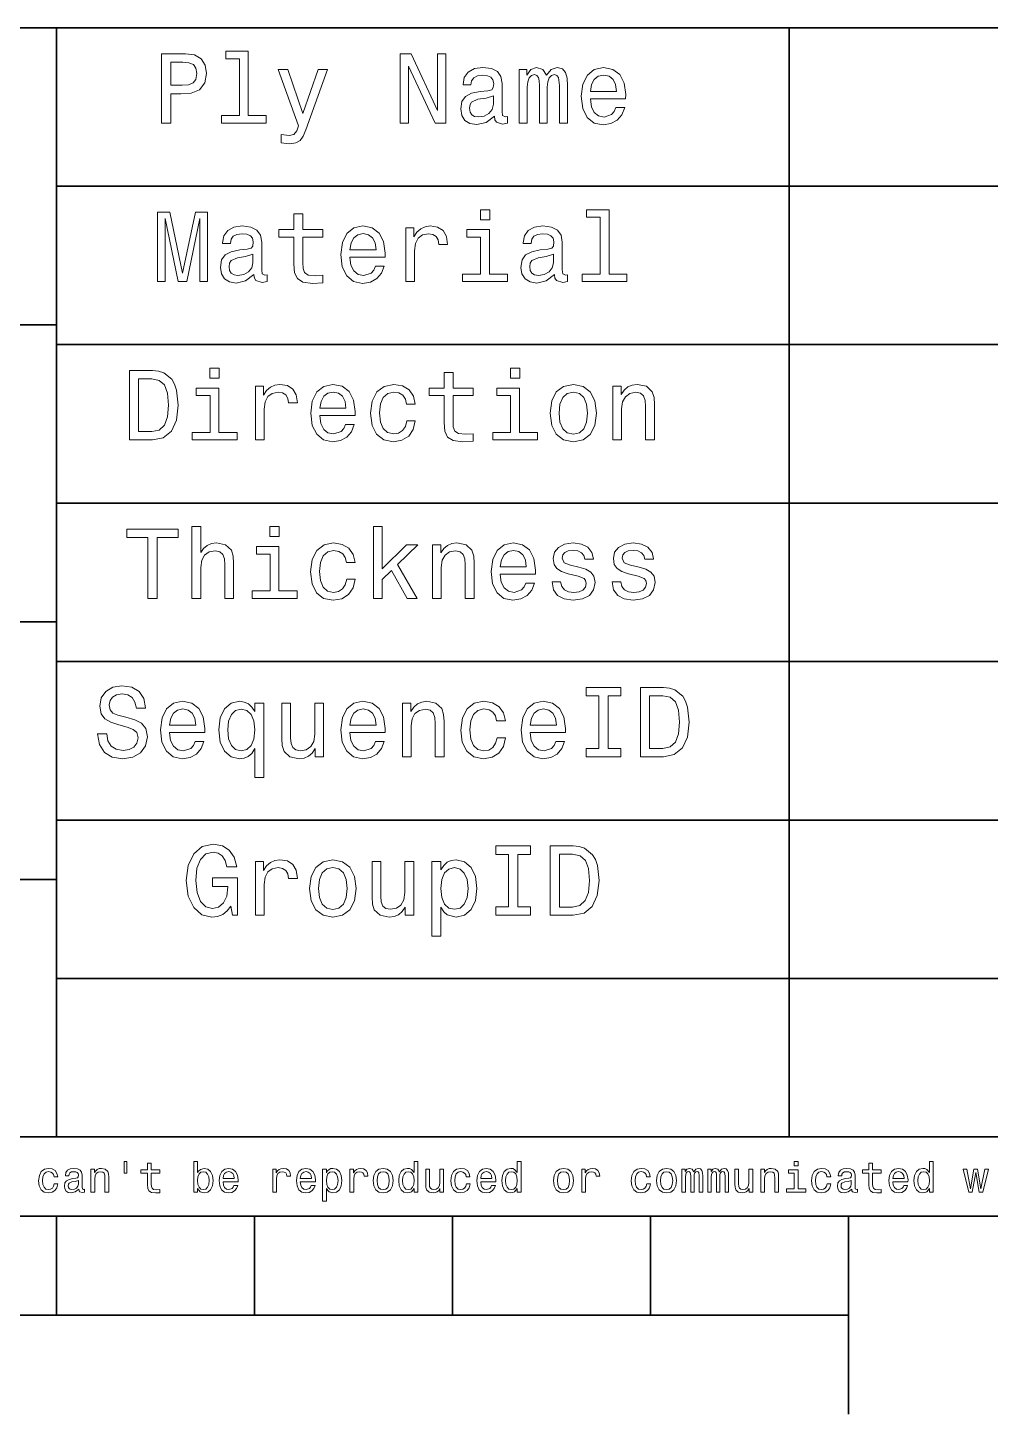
# Model space of a CAD drawing. Extents: x 0 to 350, y 0 to 600.
# Drawn here: x 183.6 to 232.2, y 10 to 80 of the extents above; entities that cross this region are included whole.
import ezdxf

# ---------------------------------------------------------------- set-up
doc = ezdxf.new("R2010")
doc.units = 0

msp = doc.modelspace()

# ---------------------------------------------------------------- linework, layer by layer
at = {"color": 7, "lineweight": 35}
for p, q in [((140, 80), (330, 80)), ((185, 24), (185, 80)), ((222, 24), (222, 80)), ((185, 72), (305, 72)), ((140, 65), (185, 65)), ((185, 64), (305, 64)), ((185, 56), (305, 56)), ((140, 50), (185, 50)), ((185, 48), (305, 48)), ((185, 40), (305, 40)), ((140, 37), (185, 37)), ((185, 32), (305, 32)), ((140, 24), (305, 24)), ((20, 20), (330, 20)), ((140, 20), (330, 20)), ((185, 20), (185, 15)), ((195, 20), (195, 15)), ((205, 20), (205, 15)), ((215, 20), (215, 15)), ((225, 20), (225, 10)), ((125, 15), (225, 15))]:
    msp.add_line(p, q, dxfattribs=at)
at = {"color": 7, "lineweight": 13}
for points in [[(190.309799, 75.190201), (190.773773, 75.190201), (190.773773, 76.66787), (191.288193, 76.66787), (191.807648, 76.693085), (192.221191, 76.869598), (192.48848, 77.212532), (192.579254, 77.681557), (192.508652, 78.115273), (192.306915, 78.432999), (191.97406, 78.624641), (191.520172, 78.690201), (190.309799, 78.690201)], [(194.248566, 78.438042), (194.248566, 75.5634), (193.335739, 75.5634), (193.335739, 75.190201), (195.600143, 75.190201), (195.600143, 75.5634), (194.692368, 75.5634), (194.692368, 78.811241), (193.552597, 78.811241), (193.552597, 78.438042)], [(202.368164, 75.190201), (202.786743, 75.190201), (202.786743, 78.059799), (204.12825, 75.190201), (204.667877, 75.190201), (204.667877, 78.690201), (204.244232, 78.690201), (204.244232, 75.820602), (202.917877, 78.690201), (202.368164, 78.690201)], [(191.394089, 78.261528), (191.696686, 78.23127), (191.918594, 78.135445), (192.049713, 77.958931), (192.095108, 77.681557), (192.044678, 77.389046), (191.908508, 77.212532), (191.676514, 77.121758), (191.358795, 77.096542), (190.773773, 77.096542), (190.773773, 78.261528)], [(198.222626, 77.898415), (197.445969, 75.669304), (196.684448, 77.898415), (196.200287, 77.898415), (197.229111, 75.038902), (197.138336, 74.786743), (196.997116, 74.615273), (196.760086, 74.559799), (196.351593, 74.610229), (196.351593, 74.181557), (196.780258, 74.141212), (197.087906, 74.181557), (197.304764, 74.307632), (197.461105, 74.524498), (197.59726, 74.842216), (198.696686, 77.898415)], [(207.118881, 75.543228), (207.118881, 75.528099), (207.144104, 75.356628), (207.219742, 75.235588), (207.537476, 75.139771), (207.784592, 75.180115), (207.784592, 75.523056), (207.67868, 75.507927), (207.537476, 75.573486), (207.512253, 75.775215), (207.512253, 77.177231), (207.451736, 77.535301), (207.275223, 77.78746), (206.96759, 77.938759), (206.533859, 77.994232), (206.110229, 77.933716), (205.797546, 77.762245), (205.600861, 77.494957), (205.535309, 77.14193), (205.535309, 77.111671), (205.933716, 77.111671), (205.969025, 77.323486), (206.079971, 77.474785), (206.261536, 77.565559), (206.518738, 77.600861), (206.765854, 77.575645), (206.942368, 77.5), (207.048279, 77.368874), (207.083572, 77.187317), (207.0634, 76.975502), (206.982712, 76.869598), (206.780975, 76.81916), (206.40274, 76.778816), (205.969025, 76.688042), (205.661392, 76.526657), (205.479828, 76.274498), (205.424362, 75.901299), (205.474792, 75.568443), (205.631134, 75.321327), (205.883286, 75.164986), (206.231277, 75.109512), (206.700287, 75.215416)], [(208.369598, 75.190201), (208.778107, 75.190201), (208.778107, 77.000717), (208.803314, 77.273056), (208.878967, 77.469742), (208.994965, 77.585732), (209.146255, 77.631126), (209.267303, 77.590775), (209.347992, 77.489914), (209.388336, 77.318443), (209.403458, 77.091499), (209.403458, 75.190201), (209.786743, 75.190201), (209.786743, 77.000717), (209.811966, 77.268013), (209.887604, 77.464699), (210.008652, 77.585732), (210.159943, 77.631126), (210.280975, 77.590775), (210.361679, 77.489914), (210.412109, 77.091499), (210.412109, 75.190201), (210.820618, 75.190201), (210.820618, 77.061241), (210.795395, 77.44957), (210.714706, 77.747116), (210.553314, 77.928673), (210.291077, 77.994232), (209.983429, 77.893372), (209.746399, 77.600861), (209.559799, 77.888329), (209.247116, 77.994232), (208.959656, 77.893372), (208.76297, 77.610947), (208.76297, 77.898415), (208.369598, 77.898415)], [(211.970459, 76.415703), (213.745682, 76.415703), (213.750732, 76.622475), (213.670029, 77.202446), (213.448135, 77.636169), (213.095108, 77.898415), (212.626083, 77.994232), (212.167145, 77.893372), (211.814133, 77.610947), (211.587189, 77.152016), (211.506485, 76.546829), (211.582138, 75.926514), (211.809082, 75.472618), (212.157074, 75.190201), (212.610962, 75.094383), (213.004333, 75.159943), (213.327087, 75.331413), (213.564117, 75.603745), (213.700287, 75.966858), (213.261536, 75.966858), (213.170746, 75.765129), (213.039627, 75.613831), (212.666428, 75.492798), (212.378967, 75.548271), (212.162109, 75.724785), (212.020905, 76.012245), (211.970459, 76.400574)], [(211.970459, 76.788902), (212.02594, 77.136887), (212.162109, 77.394089), (212.368881, 77.55043), (212.64122, 77.605904), (212.908508, 77.55043), (213.11528, 77.394089), (213.241364, 77.136887), (213.286743, 76.788902)], [(207.068451, 76.138329), (207.007935, 75.876083), (206.846542, 75.674347), (206.604477, 75.543228), (206.306915, 75.497841), (206.11528, 75.523056), (205.979111, 75.603745), (205.893372, 75.744957), (205.868164, 75.941643), (205.888336, 76.118156), (205.969025, 76.244232), (206.291794, 76.385445), (206.700287, 76.445961), (207.068451, 76.567001)], [(206.881851, 70.811241), (206.412827, 70.811241), (206.412827, 70.306915), (206.881851, 70.306915)], [(212.464706, 70.438042), (212.464706, 67.5634), (211.55188, 67.5634), (211.55188, 67.190201), (213.816284, 67.190201), (213.816284, 67.5634), (212.908508, 67.5634), (212.908508, 70.811241), (211.768738, 70.811241), (211.768738, 70.438042)], [(190.113113, 67.190201), (190.50145, 67.190201), (190.50145, 70.367432), (191.157059, 67.190201), (191.590775, 67.190201), (192.241364, 70.367432), (192.241364, 67.190201), (192.634735, 67.190201), (192.634735, 70.690201), (192.019455, 70.690201), (191.373917, 67.603745), (190.733429, 70.690201), (190.113113, 70.690201)], [(196.997116, 69.429398), (196.997116, 68.072769), (197.027374, 67.634003), (197.168594, 67.331413), (197.451019, 67.1549), (197.930115, 67.094383), (198.45462, 67.119598), (198.45462, 67.502884), (198.071335, 67.472618), (197.723343, 67.51297), (197.536743, 67.639046), (197.456055, 67.850861), (197.440918, 68.148415), (197.440918, 69.429398), (198.45462, 69.429398), (198.45462, 69.807632), (197.440918, 69.807632), (197.440918, 70.599426), (196.997116, 70.599426), (196.997116, 69.807632), (196.230545, 69.807632), (196.230545, 69.429398)], [(194.974792, 67.543228), (194.974792, 67.528099), (195, 67.356628), (195.075653, 67.235588), (195.393372, 67.139771), (195.640488, 67.180115), (195.640488, 67.523056), (195.534592, 67.507927), (195.393372, 67.573486), (195.368164, 67.775215), (195.368164, 69.177231), (195.307648, 69.535301), (195.131134, 69.78746), (194.823486, 69.938759), (194.389771, 69.994232), (193.966141, 69.933716), (193.653458, 69.762245), (193.456772, 69.494957), (193.39122, 69.14193), (193.39122, 69.111671), (193.789627, 69.111671), (193.824936, 69.323486), (193.935883, 69.474785), (194.117432, 69.565559), (194.374649, 69.600861), (194.621765, 69.575645), (194.798279, 69.5), (194.904175, 69.368874), (194.939484, 69.187317), (194.919312, 68.975502), (194.838623, 68.869598), (194.636887, 68.81916), (194.258652, 68.778816), (193.824936, 68.688042), (193.517288, 68.526657), (193.335739, 68.274498), (193.280258, 67.901299), (193.330688, 67.568443), (193.48703, 67.321327), (193.739197, 67.164986), (194.087173, 67.109512), (194.556198, 67.215416)], [(199.82637, 68.415703), (201.601593, 68.415703), (201.606628, 68.622475), (201.52594, 69.202446), (201.304031, 69.636169), (200.951019, 69.898415), (200.481995, 69.994232), (200.023056, 69.893372), (199.670029, 69.610947), (199.443085, 69.152016), (199.362396, 68.546829), (199.438049, 67.926514), (199.664993, 67.472618), (200.01297, 67.190201), (200.466858, 67.094383), (200.860229, 67.159943), (201.182999, 67.331413), (201.420029, 67.603745), (201.556198, 67.966858), (201.117432, 67.966858), (201.026657, 67.765129), (200.895538, 67.613831), (200.522339, 67.492798), (200.234879, 67.548271), (200.018021, 67.724785), (199.876801, 68.012245), (199.82637, 68.400574)], [(199.82637, 68.788902), (199.881851, 69.136887), (200.018021, 69.394089), (200.224792, 69.55043), (200.497116, 69.605904), (200.76442, 69.55043), (200.971191, 69.394089), (201.09726, 69.136887), (201.142654, 68.788902)], [(202.640488, 67.190201), (203.084305, 67.190201), (203.084305, 68.738472), (203.129684, 69.111671), (203.265854, 69.37896), (203.487762, 69.540344), (203.785309, 69.595818), (204.007202, 69.560516), (204.17363, 69.459656), (204.274506, 69.288185), (204.309799, 69.056198), (204.758652, 69.056198), (204.698135, 69.464699), (204.531708, 69.757202), (204.254333, 69.933716), (203.876083, 69.994232), (203.618881, 69.953888), (203.396973, 69.853027), (203.200287, 69.681557), (203.043945, 69.44957), (203.043945, 69.898415), (202.640488, 69.898415)], [(206.866714, 67.5634), (206.866714, 69.807632), (205.726944, 69.807632), (205.726944, 69.429398), (206.422913, 69.429398), (206.422913, 67.5634), (205.515137, 67.5634), (205.515137, 67.190201), (207.784592, 67.190201), (207.784592, 67.5634)], [(210.154907, 67.543228), (210.154907, 67.528099), (210.180115, 67.356628), (210.255768, 67.235588), (210.573486, 67.139771), (210.820618, 67.180115), (210.820618, 67.523056), (210.714706, 67.507927), (210.573486, 67.573486), (210.548279, 67.775215), (210.548279, 69.177231), (210.487762, 69.535301), (210.311249, 69.78746), (210.003601, 69.938759), (209.569885, 69.994232), (209.146255, 69.933716), (208.833572, 69.762245), (208.636887, 69.494957), (208.571335, 69.14193), (208.571335, 69.111671), (208.969742, 69.111671), (209.005051, 69.323486), (209.115997, 69.474785), (209.297546, 69.565559), (209.554764, 69.600861), (209.80188, 69.575645), (209.978394, 69.5), (210.08429, 69.368874), (210.119598, 69.187317), (210.099426, 68.975502), (210.018738, 68.869598), (209.817001, 68.81916), (209.438766, 68.778816), (209.005051, 68.688042), (208.697418, 68.526657), (208.515854, 68.274498), (208.460373, 67.901299), (208.510803, 67.568443), (208.667145, 67.321327), (208.919312, 67.164986), (209.267303, 67.109512), (209.736313, 67.215416)], [(194.924362, 68.138329), (194.863831, 67.876083), (194.702454, 67.674347), (194.460373, 67.543228), (194.162827, 67.497841), (193.971191, 67.523056), (193.835022, 67.603745), (193.749283, 67.744957), (193.72406, 67.941643), (193.744232, 68.118156), (193.824936, 68.244232), (194.147705, 68.385445), (194.556198, 68.445961), (194.924362, 68.567001)], [(210.104477, 68.138329), (210.043945, 67.876083), (209.882568, 67.674347), (209.640488, 67.543228), (209.342941, 67.497841), (209.151306, 67.523056), (209.015137, 67.603745), (208.929398, 67.744957), (208.904175, 67.941643), (208.924362, 68.118156), (209.005051, 68.244232), (209.32782, 68.385445), (209.736313, 68.445961), (210.104477, 68.567001)], [(189.850861, 62.690201), (188.685867, 62.690201), (188.685867, 59.190201), (189.850861, 59.190201), (190.400574, 59.301151), (190.809067, 59.63905), (191.061234, 60.188759), (191.152008, 60.940201), (191.07132, 61.706772), (190.970459, 62.009365), (190.829239, 62.251442), (190.420746, 62.57925), (190.153458, 62.659943)], [(193.219742, 62.811237), (192.750717, 62.811237), (192.750717, 62.306915), (193.219742, 62.306915)], [(204.587173, 61.429394), (204.587173, 60.072765), (204.617432, 59.634007), (204.758636, 59.331409), (205.041061, 59.1549), (205.520172, 59.094379), (206.044662, 59.119595), (206.044662, 59.50288), (205.661377, 59.472622), (205.3134, 59.512966), (205.126801, 59.63905), (205.046112, 59.850864), (205.030975, 60.148415), (205.030975, 61.429394), (206.044662, 61.429394), (206.044662, 61.807636), (205.030975, 61.807636), (205.030975, 62.599422), (204.587173, 62.599422), (204.587173, 61.807636), (203.820602, 61.807636), (203.820602, 61.429394)], [(208.399857, 62.811237), (207.930832, 62.811237), (207.930832, 62.306915), (208.399857, 62.306915)], [(189.815552, 62.271614), (190.198837, 62.195965), (190.46109, 61.963978), (190.617432, 61.55043), (190.667862, 60.940201), (190.612381, 60.350143), (190.456039, 59.9366), (190.188751, 59.68948), (189.815552, 59.608788), (189.154892, 59.608788), (189.154892, 62.271614)], [(193.204605, 59.5634), (193.204605, 61.807636), (192.064835, 61.807636), (192.064835, 61.429394), (192.760803, 61.429394), (192.760803, 59.5634), (191.853027, 59.5634), (191.853027, 59.190201), (194.122467, 59.190201), (194.122467, 59.5634)], [(195.05043, 59.190201), (195.494232, 59.190201), (195.494232, 60.738472), (195.539627, 61.111671), (195.675781, 61.37896), (195.89769, 61.540344), (196.195236, 61.595821), (196.417145, 61.560516), (196.583572, 61.459652), (196.684433, 61.288185), (196.719742, 61.056194), (197.168579, 61.056194), (197.108063, 61.464695), (196.941635, 61.757202), (196.664261, 61.933716), (196.286011, 61.994236), (196.028809, 61.953888), (195.806915, 61.853024), (195.610229, 61.681557), (195.453888, 61.449566), (195.453888, 61.898415), (195.05043, 61.898415)], [(198.30835, 60.415707), (200.083572, 60.415707), (200.088608, 60.622478), (200.007919, 61.20245), (199.786011, 61.636166), (199.432999, 61.898415), (198.963974, 61.994236), (198.505035, 61.893372), (198.152008, 61.61095), (197.925064, 61.152016), (197.844376, 60.546829), (197.920029, 59.926514), (198.146973, 59.472622), (198.494949, 59.190201), (198.948837, 59.094379), (199.342209, 59.159943), (199.664978, 59.331409), (199.902008, 59.603745), (200.038177, 59.966858), (199.599426, 59.966858), (199.508636, 59.765129), (199.377518, 59.613831), (199.004318, 59.492794), (198.716858, 59.548271), (198.5, 59.724785), (198.35878, 60.012245), (198.30835, 60.400574)], [(198.30835, 60.788902), (198.363831, 61.136887), (198.5, 61.394093), (198.706772, 61.55043), (198.979095, 61.605907), (199.246399, 61.55043), (199.453171, 61.394093), (199.579239, 61.136887), (199.624634, 60.788902)], [(202.680832, 61.000721), (203.119598, 61.000721), (203.028809, 61.404179), (202.811951, 61.721901), (202.47406, 61.918587), (202.035294, 61.994236), (201.551147, 61.893372), (201.182999, 61.61095), (200.951004, 61.152016), (200.870316, 60.536743), (200.945953, 59.926514), (201.172913, 59.472622), (201.530975, 59.190201), (202.020172, 59.094379), (202.453888, 59.170029), (202.791779, 59.381844), (203.023773, 59.714695), (203.124634, 60.158501), (202.701004, 60.158501), (202.625351, 59.87608), (202.484146, 59.664265), (202.28241, 59.533142), (202.035294, 59.492794), (201.727661, 59.558357), (201.505753, 59.760086), (201.369598, 60.087894), (201.324203, 60.551872), (201.369598, 61.005764), (201.510803, 61.333572), (201.737747, 61.535301), (202.035294, 61.605907), (202.297546, 61.560516), (202.494232, 61.444523), (202.625351, 61.25288)], [(208.38472, 59.5634), (208.38472, 61.807636), (207.244949, 61.807636), (207.244949, 61.429394), (207.940918, 61.429394), (207.940918, 59.5634), (207.033142, 59.5634), (207.033142, 59.190201), (209.302582, 59.190201), (209.302582, 59.5634)], [(209.932999, 60.541786), (210.013687, 59.926514), (210.245667, 59.472622), (210.613831, 59.190201), (211.108063, 59.094379), (211.59726, 59.190201), (211.965408, 59.467579), (212.197403, 59.921471), (212.283142, 60.541786), (212.197403, 61.157059), (211.965408, 61.615993), (211.59726, 61.893372), (211.108063, 61.994236), (210.613831, 61.893372), (210.245667, 61.61095), (210.013687, 61.157059)], [(210.386887, 60.546829), (210.432266, 61.000721), (210.573486, 61.328529), (210.80043, 61.530258), (211.108063, 61.600864), (211.41066, 61.530258), (211.637604, 61.333572), (211.778809, 61.000721), (211.829254, 60.546829), (211.778809, 60.087894), (211.637604, 59.755043), (211.41066, 59.553314), (211.108063, 59.487751), (210.80043, 59.553314), (210.573486, 59.755043), (210.432266, 60.087894)], [(213.100143, 59.190201), (213.543945, 59.190201), (213.543945, 60.753601), (213.589325, 61.111671), (213.73558, 61.373917), (213.962524, 61.535301), (214.265121, 61.595821), (214.507202, 61.545387), (214.658493, 61.409222), (214.734146, 61.182274), (214.759369, 60.879681), (214.759369, 59.190201), (215.203171, 59.190201), (215.203171, 60.970459), (215.182999, 61.328529), (215.092209, 61.62608), (214.794662, 61.898415), (214.330688, 61.994236), (214.073486, 61.958931), (213.856628, 61.863113), (213.670029, 61.701729), (213.523773, 61.484871), (213.523773, 61.898415), (213.100143, 61.898415)], [(189.623917, 51.190201), (190.087891, 51.190201), (190.087891, 54.266571), (191.146973, 54.266571), (191.146973, 54.690201), (188.559799, 54.690201), (188.559799, 54.266571), (189.623917, 54.266571)], [(191.847977, 51.190201), (192.291779, 51.190201), (192.291779, 52.753601), (192.337173, 53.111671), (192.483429, 53.373917), (192.710373, 53.535301), (193.01297, 53.595821), (193.255035, 53.545387), (193.406342, 53.409222), (193.481979, 53.182274), (193.507202, 52.879681), (193.507202, 51.190201), (193.951004, 51.190201), (193.951004, 52.970459), (193.930832, 53.328529), (193.840057, 53.62608), (193.542496, 53.898415), (193.078522, 53.994236), (192.82637, 53.958931), (192.609497, 53.863113), (192.427948, 53.711815), (192.291779, 53.505043), (192.291779, 54.811237), (191.847977, 54.811237)], [(196.255753, 54.811237), (195.786743, 54.811237), (195.786743, 54.306915), (196.255753, 54.306915)], [(201.016571, 51.190201), (201.460373, 51.190201), (201.460373, 52.143372), (201.924347, 52.592216), (202.721176, 51.190201), (203.220459, 51.190201), (202.226944, 52.899857), (203.245667, 53.898415), (202.685867, 53.898415), (201.460373, 52.677952), (201.460373, 54.811237), (201.016571, 54.811237)], [(199.644806, 53.000721), (200.083572, 53.000721), (199.992798, 53.404179), (199.775925, 53.721901), (199.438034, 53.918587), (198.999268, 53.994236), (198.515121, 53.893372), (198.146973, 53.61095), (197.914978, 53.152016), (197.83429, 52.536743), (197.909943, 51.926514), (198.136887, 51.472622), (198.494949, 51.190201), (198.984146, 51.094379), (199.417862, 51.170029), (199.755753, 51.381844), (199.987747, 51.714695), (200.088608, 52.158501), (199.664978, 52.158501), (199.589325, 51.87608), (199.44812, 51.664265), (199.246399, 51.533142), (198.999268, 51.492794), (198.691635, 51.558357), (198.469742, 51.760086), (198.333572, 52.087894), (198.288177, 52.551872), (198.333572, 53.005764), (198.474777, 53.333572), (198.701721, 53.535301), (198.999268, 53.605907), (199.26152, 53.560516), (199.458206, 53.444523), (199.589325, 53.25288)], [(203.992065, 51.190201), (204.435867, 51.190201), (204.435867, 52.753601), (204.481262, 53.111671), (204.627518, 53.373917), (204.854462, 53.535301), (205.157059, 53.595821), (205.399124, 53.545387), (205.55043, 53.409222), (205.626068, 53.182274), (205.651291, 52.879681), (205.651291, 51.190201), (206.095093, 51.190201), (206.095093, 52.970459), (206.074921, 53.328529), (205.984146, 53.62608), (205.6866, 53.898415), (205.222626, 53.994236), (204.965408, 53.958931), (204.74855, 53.863113), (204.561951, 53.701729), (204.415695, 53.484871), (204.415695, 53.898415), (203.992065, 53.898415)], [(207.416428, 52.415707), (209.191635, 52.415707), (209.196686, 52.622478), (209.115997, 53.20245), (208.894089, 53.636166), (208.541061, 53.898415), (208.072037, 53.994236), (207.613113, 53.893372), (207.260086, 53.61095), (207.033142, 53.152016), (206.952438, 52.546829), (207.028091, 51.926514), (207.255035, 51.472622), (207.603027, 51.190201), (208.056915, 51.094379), (208.450287, 51.159943), (208.773056, 51.331409), (209.010086, 51.603745), (209.14624, 51.966858), (208.707489, 51.966858), (208.616714, 51.765129), (208.48558, 51.613831), (208.112381, 51.492794), (207.824921, 51.548271), (207.608063, 51.724785), (207.466858, 52.012245), (207.416428, 52.400574)], [(211.390488, 52.76873), (210.961807, 52.869595), (210.644089, 52.985588), (210.538177, 53.222622), (210.568436, 53.38905), (210.674347, 53.510086), (210.845825, 53.585735), (211.092941, 53.615993), (211.329971, 53.585735), (211.516571, 53.494957), (211.637604, 53.358788), (211.688034, 53.177231), (212.12175, 53.177231), (212.12175, 53.187321), (212.046112, 53.515129), (211.839325, 53.772335), (211.516571, 53.933716), (211.092941, 53.994236), (210.664261, 53.933716), (210.351578, 53.767288), (210.154892, 53.520172), (210.094376, 53.207493), (210.139771, 52.9049), (210.280975, 52.693081), (210.51297, 52.541786), (210.850861, 52.435879), (211.345093, 52.314842), (211.64769, 52.188759), (211.728378, 52.087894), (211.758636, 51.9366), (211.713257, 51.75), (211.592209, 51.608788), (211.395523, 51.518009), (211.133286, 51.487751), (210.855896, 51.518009), (210.654175, 51.623917), (210.518005, 51.795387), (210.462524, 52.032421), (210.033859, 52.032421), (210.104462, 51.628963), (210.311234, 51.336456), (210.639038, 51.159943), (211.092941, 51.094379), (211.567001, 51.159943), (211.914978, 51.336456), (212.126801, 51.618874), (212.202454, 51.98703), (212.146973, 52.304752), (211.990631, 52.521614), (211.733429, 52.662823)], [(214.426514, 52.76873), (213.997833, 52.869595), (213.680115, 52.985588), (213.574203, 53.222622), (213.604462, 53.38905), (213.710373, 53.510086), (213.881836, 53.585735), (214.128952, 53.615993), (214.365997, 53.585735), (214.552582, 53.494957), (214.67363, 53.358788), (214.72406, 53.177231), (215.157776, 53.177231), (215.157776, 53.187321), (215.082123, 53.515129), (214.875351, 53.772335), (214.552582, 53.933716), (214.128952, 53.994236), (213.700287, 53.933716), (213.387604, 53.767288), (213.190918, 53.520172), (213.130402, 53.207493), (213.175781, 52.9049), (213.317001, 52.693081), (213.548981, 52.541786), (213.886887, 52.435879), (214.381119, 52.314842), (214.683716, 52.188759), (214.764404, 52.087894), (214.794662, 51.9366), (214.749268, 51.75), (214.628235, 51.608788), (214.431549, 51.518009), (214.169312, 51.487751), (213.891922, 51.518009), (213.690201, 51.623917), (213.554031, 51.795387), (213.49855, 52.032421), (213.069885, 52.032421), (213.140488, 51.628963), (213.34726, 51.336456), (213.675064, 51.159943), (214.128952, 51.094379), (214.603027, 51.159943), (214.951004, 51.336456), (215.162811, 51.618874), (215.238464, 51.98703), (215.182999, 52.304752), (215.026657, 52.521614), (214.76944, 52.662823)], [(196.240631, 51.5634), (196.240631, 53.807636), (195.100861, 53.807636), (195.100861, 53.429394), (195.796829, 53.429394), (195.796829, 51.5634), (194.889038, 51.5634), (194.889038, 51.190201), (197.158493, 51.190201), (197.158493, 51.5634)], [(207.416428, 52.788902), (207.471893, 53.136887), (207.608063, 53.394093), (207.814835, 53.55043), (208.087173, 53.605907), (208.354462, 53.55043), (208.561234, 53.394093), (208.687317, 53.136887), (208.732697, 52.788902)], [(187.541061, 44.3451), (187.082138, 44.3451), (187.182999, 43.810516), (187.435165, 43.417145), (187.823486, 43.180115), (188.347977, 43.094379), (188.867432, 43.175072), (189.255768, 43.396973), (189.502884, 43.744957), (189.593658, 44.203888), (189.518005, 44.617435), (189.306198, 44.884724), (188.963257, 45.061237), (188.504318, 45.192364), (188.110947, 45.288185), (187.853745, 45.399136), (187.707489, 45.560516), (187.662109, 45.812679), (187.707489, 46.039623), (187.838623, 46.211094), (188.040344, 46.327087), (188.317719, 46.367435), (188.600143, 46.317001), (188.822052, 46.180836), (188.968307, 45.953888), (189.03891, 45.646252), (189.497833, 45.646252), (189.497833, 45.656338), (189.417145, 46.130402), (189.180115, 46.483429), (188.806915, 46.70533), (188.302597, 46.780979), (187.848709, 46.70533), (187.495682, 46.493515), (187.268738, 46.165707), (187.188034, 45.742073), (187.253601, 45.363831), (187.445251, 45.106628), (187.747833, 44.935158), (188.161377, 44.804035), (188.569885, 44.688038), (188.877518, 44.577087), (189.064117, 44.415707), (189.129684, 44.153458), (189.069168, 43.886166), (188.912827, 43.684437), (188.675797, 43.558357), (188.368149, 43.518009), (188.025223, 43.573486), (187.76297, 43.734871), (187.596542, 43.997116)], [(212.394089, 43.613831), (211.748566, 43.613831), (211.748566, 43.190201), (213.503601, 43.190201), (213.503601, 43.613831), (212.858063, 43.613831), (212.858063, 46.266571), (213.503601, 46.266571), (213.503601, 46.690201), (211.748566, 46.690201), (211.748566, 46.266571), (212.394089, 46.266571)], [(215.657059, 46.690201), (214.492081, 46.690201), (214.492081, 43.190201), (215.657059, 43.190201), (216.206772, 43.301151), (216.61528, 43.63905), (216.867432, 44.188759), (216.958221, 44.940201), (216.877518, 45.706772), (216.776657, 46.009365), (216.635452, 46.251442), (216.226944, 46.57925), (215.959656, 46.659943)], [(215.621765, 46.271614), (216.005035, 46.195965), (216.267288, 45.963978), (216.42363, 45.55043), (216.47406, 44.940201), (216.418594, 44.350143), (216.262253, 43.9366), (215.994965, 43.68948), (215.621765, 43.608788), (214.96109, 43.608788), (214.96109, 46.271614)], [(190.718307, 44.415707), (192.493515, 44.415707), (192.498566, 44.622478), (192.417862, 45.20245), (192.195969, 45.636166), (191.842941, 45.898415), (191.373917, 45.994236), (190.914993, 45.893372), (190.561966, 45.61095), (190.335022, 45.152016), (190.254318, 44.546829), (190.329971, 43.926514), (190.556915, 43.472622), (190.904907, 43.190201), (191.358795, 43.094379), (191.752167, 43.159943), (192.074921, 43.331409), (192.311966, 43.603745), (192.44812, 43.966858), (192.009369, 43.966858), (191.918594, 43.765129), (191.78746, 43.613831), (191.414261, 43.492794), (191.126801, 43.548271), (190.909943, 43.724785), (190.768738, 44.012245), (190.718307, 44.400574)], [(190.718307, 44.788902), (190.773773, 45.136887), (190.909943, 45.394093), (191.116714, 45.55043), (191.389053, 45.605907), (191.656342, 45.55043), (191.863113, 45.394093), (191.989197, 45.136887), (192.034576, 44.788902)], [(195.030258, 45.479828), (194.873917, 45.706772), (194.697403, 45.868156), (194.490631, 45.958931), (194.253601, 45.994236), (193.824936, 45.893372), (193.492081, 45.61095), (193.275223, 45.157059), (193.19957, 44.546829), (193.275223, 43.931557), (193.492081, 43.477665), (193.824936, 43.190201), (194.253601, 43.094379), (194.490631, 43.124638), (194.692368, 43.210373), (194.868881, 43.366714), (195.030258, 43.603745), (195.030258, 42.141209), (195.47406, 42.141209), (195.47406, 45.898415), (195.030258, 45.898415)], [(193.653458, 44.546829), (193.698853, 44.995678), (193.840057, 45.323486), (194.05188, 45.525215), (194.329254, 45.595821), (194.621765, 45.525215), (194.843658, 45.328529), (194.974792, 45.000721), (195.025223, 44.546829), (194.974792, 44.087894), (194.843658, 43.760086), (194.621765, 43.558357), (194.329254, 43.492794), (194.05188, 43.558357), (193.840057, 43.760086), (193.698853, 44.092937)], [(198.489914, 45.898415), (198.046112, 45.898415), (198.046112, 44.335014), (197.995682, 43.971901), (197.849426, 43.709652), (197.622482, 43.548271), (197.324921, 43.497837), (197.087891, 43.538185), (196.9366, 43.659222), (196.850861, 43.865993), (196.830688, 44.158501), (196.830688, 45.898415), (196.386887, 45.898415), (196.386887, 44.118156), (196.402023, 43.760086), (196.497833, 43.462536), (196.790344, 43.190201), (197.259369, 43.094379), (197.511536, 43.129681), (197.728394, 43.220459), (197.914993, 43.376801), (198.066284, 43.603745), (198.066284, 43.190201), (198.489914, 43.190201)], [(199.82637, 44.415707), (201.601593, 44.415707), (201.606628, 44.622478), (201.52594, 45.20245), (201.304031, 45.636166), (200.951004, 45.898415), (200.481995, 45.994236), (200.023056, 45.893372), (199.670029, 45.61095), (199.443085, 45.152016), (199.362396, 44.546829), (199.438049, 43.926514), (199.664993, 43.472622), (200.01297, 43.190201), (200.466858, 43.094379), (200.860229, 43.159943), (201.182999, 43.331409), (201.420029, 43.603745), (201.556198, 43.966858), (201.117432, 43.966858), (201.026657, 43.765129), (200.895538, 43.613831), (200.522339, 43.492794), (200.234863, 43.548271), (200.018005, 43.724785), (199.876801, 44.012245), (199.82637, 44.400574)], [(199.82637, 44.788902), (199.881851, 45.136887), (200.018005, 45.394093), (200.224792, 45.55043), (200.497116, 45.605907), (200.764404, 45.55043), (200.971176, 45.394093), (201.09726, 45.136887), (201.142654, 44.788902)], [(202.47406, 43.190201), (202.917862, 43.190201), (202.917862, 44.753601), (202.963257, 45.111671), (203.109512, 45.373917), (203.336456, 45.535301), (203.639053, 45.595821), (203.881119, 45.545387), (204.032425, 45.409222), (204.108063, 45.182274), (204.133286, 44.879681), (204.133286, 43.190201), (204.577087, 43.190201), (204.577087, 44.970459), (204.556915, 45.328529), (204.466141, 45.62608), (204.168594, 45.898415), (203.70462, 45.994236), (203.447403, 45.958931), (203.230545, 45.863113), (203.043945, 45.701729), (202.89769, 45.484871), (202.89769, 45.898415), (202.47406, 45.898415)], [(207.234863, 45.000721), (207.67363, 45.000721), (207.582855, 45.404179), (207.365997, 45.721901), (207.028107, 45.918587), (206.58934, 45.994236), (206.105194, 45.893372), (205.73703, 45.61095), (205.505051, 45.152016), (205.424347, 44.536743), (205.5, 43.926514), (205.726944, 43.472622), (206.085022, 43.190201), (206.574203, 43.094379), (207.007935, 43.170029), (207.345825, 43.381844), (207.577805, 43.714695), (207.67868, 44.158501), (207.255051, 44.158501), (207.179398, 43.87608), (207.038177, 43.664265), (206.836456, 43.533142), (206.58934, 43.492794), (206.281708, 43.558357), (206.059799, 43.760086), (205.92363, 44.087894), (205.878235, 44.551872), (205.92363, 45.005764), (206.06485, 45.333572), (206.291794, 45.535301), (206.58934, 45.605907), (206.851593, 45.560516), (207.048279, 45.444523), (207.179398, 45.25288)], [(208.934448, 44.415707), (210.709656, 44.415707), (210.714691, 44.622478), (210.634003, 45.20245), (210.412109, 45.636166), (210.059082, 45.898415), (209.590057, 45.994236), (209.131134, 45.893372), (208.778107, 45.61095), (208.551147, 45.152016), (208.470459, 44.546829), (208.546112, 43.926514), (208.773056, 43.472622), (209.121033, 43.190201), (209.574936, 43.094379), (209.968307, 43.159943), (210.291077, 43.331409), (210.528107, 43.603745), (210.664261, 43.966858), (210.22551, 43.966858), (210.134735, 43.765129), (210.003601, 43.613831), (209.630402, 43.492794), (209.342941, 43.548271), (209.126083, 43.724785), (208.984879, 44.012245), (208.934448, 44.400574)], [(208.934448, 44.788902), (208.989914, 45.136887), (209.126083, 45.394093), (209.332855, 45.55043), (209.605194, 45.605907), (209.872482, 45.55043), (210.079254, 45.394093), (210.205338, 45.136887), (210.250717, 44.788902)], [(193.814835, 35.659222), (193.900574, 35.190201), (194.15274, 35.190201), (194.15274, 37.081409), (192.876801, 37.081409), (192.876801, 36.652737), (193.663544, 36.652737), (193.663544, 36.622478), (193.603027, 36.158501), (193.441635, 35.815559), (193.194519, 35.598701), (192.886887, 35.528095), (192.543945, 35.618874), (192.276657, 35.891209), (192.105179, 36.340057), (192.044662, 36.95533), (192.100143, 37.565559), (192.271606, 38.014408), (192.543945, 38.286743), (192.912094, 38.382565), (193.164261, 38.33213), (193.371033, 38.190922), (193.522339, 37.953888), (193.608063, 37.636166), (194.107346, 37.636166), (193.976227, 38.120316), (193.729111, 38.483429), (193.381119, 38.70533), (192.942368, 38.786022), (192.367432, 38.659943), (191.933716, 38.291786), (191.656342, 37.711815), (191.560516, 36.940201), (191.656342, 36.163544), (191.933716, 35.583572), (192.342209, 35.215416), (192.856628, 35.094379), (193.144089, 35.134724), (193.401291, 35.235588), (193.623199, 35.412102)], [(207.840057, 35.613831), (207.194519, 35.613831), (207.194519, 35.190201), (208.94957, 35.190201), (208.94957, 35.613831), (208.304031, 35.613831), (208.304031, 38.266571), (208.94957, 38.266571), (208.94957, 38.690201), (207.194519, 38.690201), (207.194519, 38.266571), (207.840057, 38.266571)], [(211.103027, 38.690201), (209.938034, 38.690201), (209.938034, 35.190201), (211.103027, 35.190201), (211.65274, 35.301151), (212.061234, 35.63905), (212.3134, 36.188759), (212.404175, 36.940201), (212.323486, 37.706772), (212.222626, 38.009365), (212.081406, 38.251442), (211.672913, 38.57925), (211.405609, 38.659943)], [(195.05043, 35.190201), (195.494232, 35.190201), (195.494232, 36.738472), (195.539627, 37.111671), (195.675797, 37.37896), (195.89769, 37.540344), (196.195236, 37.595821), (196.417145, 37.560516), (196.583572, 37.459652), (196.684433, 37.288185), (196.719742, 37.056194), (197.168579, 37.056194), (197.108063, 37.464695), (196.941635, 37.757202), (196.664261, 37.933716), (196.286026, 37.994236), (196.028809, 37.953888), (195.806915, 37.853024), (195.610229, 37.681557), (195.453888, 37.449566), (195.453888, 37.898415), (195.05043, 37.898415)], [(197.78891, 36.541786), (197.869598, 35.926514), (198.101578, 35.472622), (198.469742, 35.190201), (198.963974, 35.094379), (199.453171, 35.190201), (199.82132, 35.467579), (200.053314, 35.921471), (200.139053, 36.541786), (200.053314, 37.157059), (199.82132, 37.615993), (199.453171, 37.893372), (198.963974, 37.994236), (198.469742, 37.893372), (198.101578, 37.61095), (197.869598, 37.157059)], [(203.043945, 37.898415), (202.600143, 37.898415), (202.600143, 36.335014), (202.549713, 35.971901), (202.403458, 35.709652), (202.176514, 35.548271), (201.878967, 35.497837), (201.641922, 35.538185), (201.490631, 35.659222), (201.404892, 35.865993), (201.38472, 36.158501), (201.38472, 37.898415), (200.940918, 37.898415), (200.940918, 36.118156), (200.956055, 35.760086), (201.051865, 35.462536), (201.344376, 35.190201), (201.8134, 35.094379), (202.065552, 35.129681), (202.282425, 35.220459), (202.469025, 35.376801), (202.620316, 35.603745), (202.620316, 35.190201), (203.043945, 35.190201)], [(204.41066, 37.479828), (204.41066, 37.898415), (203.966858, 37.898415), (203.966858, 34.141209), (204.41066, 34.141209), (204.41066, 35.603745), (204.567001, 35.366714), (204.743515, 35.210373), (205.187317, 35.094379), (205.610947, 35.190201), (205.943802, 35.477665), (206.16066, 35.931557), (206.241348, 36.546829), (206.16066, 37.157059), (205.943802, 37.61095), (205.610947, 37.893372), (205.187317, 37.994236), (204.945236, 37.963978), (204.738464, 37.868156), (204.561951, 37.706772)], [(211.067719, 38.271614), (211.451004, 38.195965), (211.713257, 37.963978), (211.869598, 37.55043), (211.920029, 36.940201), (211.864548, 36.350143), (211.708206, 35.9366), (211.440918, 35.68948), (211.067719, 35.608788), (210.407059, 35.608788), (210.407059, 38.271614)], [(198.242798, 36.546829), (198.288177, 37.000721), (198.429398, 37.328529), (198.656342, 37.530258), (198.963974, 37.600864), (199.266571, 37.530258), (199.493515, 37.333572), (199.63472, 37.000721), (199.68515, 36.546829), (199.63472, 36.087894), (199.493515, 35.755043), (199.266571, 35.553314), (198.963974, 35.487751), (198.656342, 35.553314), (198.429398, 35.755043), (198.288177, 36.087894)], [(205.111664, 35.492794), (204.814117, 35.558357), (204.59726, 35.760086), (204.46109, 36.087894), (204.41571, 36.546829), (204.46109, 37.000721), (204.59726, 37.328529), (204.814117, 37.525215), (205.111664, 37.595821), (205.384003, 37.525215), (205.600861, 37.323486), (205.73703, 36.995678), (205.78746, 36.546829), (205.73703, 36.092937), (205.600861, 35.760086), (205.384003, 35.558357)], [(184.880402, 21.990273), (185.068436, 21.990273), (185.029541, 22.163183), (184.936584, 22.299351), (184.791779, 22.383644), (184.603745, 22.416065), (184.39624, 22.372837), (184.238464, 22.251801), (184.139038, 22.055115), (184.104462, 21.791426), (184.136887, 21.529898), (184.234146, 21.335373), (184.387604, 21.214336), (184.59726, 21.173269), (184.783142, 21.20569), (184.927948, 21.296469), (185.027374, 21.439119), (185.070602, 21.629322), (184.889038, 21.629322), (184.856628, 21.508284), (184.796112, 21.417507), (184.709656, 21.361311), (184.603745, 21.344019), (184.471893, 21.372118), (184.376801, 21.458572), (184.318436, 21.599062), (184.298981, 21.797911), (184.318436, 21.992434), (184.378952, 22.132925), (184.476227, 22.219379), (184.603745, 22.24964), (184.716125, 22.230186), (184.80043, 22.180475), (184.856628, 22.098343)], [(186.131836, 21.365633), (186.131836, 21.35915), (186.142639, 21.285662), (186.175064, 21.233789), (186.311234, 21.192722), (186.417145, 21.210014), (186.417145, 21.356987), (186.37175, 21.350504), (186.311234, 21.378601), (186.300415, 21.465057), (186.300415, 22.065922), (186.27449, 22.219379), (186.198837, 22.32745), (186.066986, 22.39229), (185.881119, 22.416065), (185.699554, 22.390129), (185.565552, 22.316643), (185.481262, 22.202089), (185.453156, 22.050793), (185.453156, 22.037823), (185.623917, 22.037823), (185.639038, 22.128601), (185.686584, 22.193443), (185.764404, 22.232347), (185.874634, 22.247478), (185.980545, 22.236671), (186.056183, 22.20425), (186.101578, 22.148054), (186.116699, 22.070244), (186.108063, 21.979465), (186.073486, 21.934076), (185.98703, 21.912464), (185.824921, 21.895172), (185.639038, 21.856268), (185.507202, 21.787104), (185.429382, 21.679033), (185.405609, 21.519091), (185.427231, 21.37644), (185.494232, 21.270533), (185.602295, 21.203529), (185.751434, 21.179754), (185.952438, 21.225143)], [(186.7435, 21.214336), (186.933716, 21.214336), (186.933716, 21.884365), (186.953156, 22.037823), (187.015839, 22.150215), (187.113098, 22.219379), (187.242783, 22.245316), (187.346527, 22.223701), (187.411377, 22.165344), (187.443787, 22.068083), (187.454605, 21.9384), (187.454605, 21.214336), (187.644806, 21.214336), (187.644806, 21.977304), (187.636154, 22.130762), (187.59726, 22.258286), (187.469727, 22.375), (187.270889, 22.416065), (187.160645, 22.400936), (187.067719, 22.359869), (186.987747, 22.290705), (186.925064, 22.197765), (186.925064, 22.375), (186.7435, 22.375)], [(188.420746, 22.768372), (188.420746, 22.180475), (188.565552, 22.180475), (188.565552, 22.768372)], [(189.600861, 22.17399), (189.600861, 21.592579), (189.613815, 21.404537), (189.674347, 21.274855), (189.79538, 21.199207), (190.000702, 21.173269), (190.225494, 21.184076), (190.225494, 21.348343), (190.061218, 21.335373), (189.912094, 21.352665), (189.832123, 21.4067), (189.797546, 21.497478), (189.791046, 21.625), (189.791046, 22.17399), (190.225494, 22.17399), (190.225494, 22.336094), (189.791046, 22.336094), (189.791046, 22.675432), (189.600861, 22.675432), (189.600861, 22.336094), (189.272324, 22.336094), (189.272324, 22.17399)], [(192.127502, 21.393732), (192.268005, 21.227304), (192.460358, 21.173269), (192.641907, 21.214336), (192.786728, 21.337536), (192.877502, 21.534222), (192.912094, 21.795748), (192.877502, 22.057276), (192.784576, 22.251801), (192.641907, 22.372837), (192.460358, 22.416065), (192.270157, 22.359869), (192.192352, 22.290705), (192.127502, 22.197765), (192.127502, 22.766211), (191.937302, 22.766211), (191.937302, 21.214336), (192.127502, 21.214336)], [(193.415695, 21.739553), (194.176498, 21.739553), (194.17865, 21.828169), (194.144073, 22.076729), (194.048981, 22.262608), (193.897675, 22.375), (193.696671, 22.416065), (193.499985, 22.372837), (193.348694, 22.251801), (193.251419, 22.055115), (193.216843, 21.795748), (193.249268, 21.529898), (193.346527, 21.335373), (193.495667, 21.214336), (193.690186, 21.173269), (193.858765, 21.201368), (193.997101, 21.274855), (194.098694, 21.391569), (194.157043, 21.54719), (193.968994, 21.54719), (193.930099, 21.460733), (193.873901, 21.395893), (193.713959, 21.344019), (193.590759, 21.367794), (193.497818, 21.443443), (193.437302, 21.566643), (193.415695, 21.733068)], [(195.922882, 21.214336), (196.113098, 21.214336), (196.113098, 21.877882), (196.132538, 22.037823), (196.190903, 22.152376), (196.286011, 22.22154), (196.413528, 22.245316), (196.508621, 22.230186), (196.579956, 22.186958), (196.623184, 22.113472), (196.638306, 22.014048), (196.830673, 22.014048), (196.804733, 22.189121), (196.733414, 22.31448), (196.614532, 22.390129), (196.452423, 22.416065), (196.342194, 22.398775), (196.247101, 22.355547), (196.162811, 22.282061), (196.095795, 22.182636), (196.095795, 22.375), (195.922882, 22.375)], [(197.319153, 21.739553), (198.079956, 21.739553), (198.082108, 21.828169), (198.047531, 22.076729), (197.952423, 22.262608), (197.801132, 22.375), (197.600128, 22.416065), (197.403442, 22.372837), (197.252136, 22.251801), (197.154877, 22.055115), (197.1203, 21.795748), (197.15271, 21.529898), (197.249985, 21.335373), (197.399109, 21.214336), (197.593643, 21.173269), (197.762222, 21.201368), (197.900558, 21.274855), (198.002136, 21.391569), (198.060501, 21.54719), (197.872467, 21.54719), (197.833557, 21.460733), (197.777359, 21.395893), (197.617416, 21.344019), (197.494217, 21.367794), (197.401276, 21.443443), (197.340759, 21.566643), (197.319153, 21.733068)], [(198.63327, 22.195604), (198.63327, 22.375), (198.443054, 22.375), (198.443054, 20.764769), (198.63327, 20.764769), (198.63327, 21.391569), (198.700256, 21.289986), (198.775909, 21.222982), (198.966125, 21.173269), (199.147675, 21.214336), (199.290329, 21.337536), (199.38327, 21.532061), (199.417847, 21.795748), (199.38327, 22.057276), (199.290329, 22.251801), (199.147675, 22.372837), (198.966125, 22.416065), (198.862366, 22.403097), (198.773758, 22.36203), (198.698105, 22.292866)], [(199.82634, 21.214336), (200.016541, 21.214336), (200.016541, 21.877882), (200.035995, 22.037823), (200.09436, 22.152376), (200.189453, 22.22154), (200.316986, 22.245316), (200.412079, 22.230186), (200.483398, 22.186958), (200.526642, 22.113472), (200.541763, 22.014048), (200.734131, 22.014048), (200.708191, 22.189121), (200.636871, 22.31448), (200.51799, 22.390129), (200.355881, 22.416065), (200.245651, 22.398775), (200.150543, 22.355547), (200.066254, 22.282061), (199.999252, 22.182636), (199.999252, 22.375), (199.82634, 22.375)], [(200.999969, 21.793587), (201.034561, 21.529898), (201.133972, 21.335373), (201.291763, 21.214336), (201.503571, 21.173269), (201.713226, 21.214336), (201.871017, 21.333212), (201.970428, 21.527737), (202.007172, 21.793587), (201.970428, 22.057276), (201.871017, 22.253962), (201.713226, 22.372837), (201.503571, 22.416065), (201.291763, 22.372837), (201.133972, 22.251801), (201.034561, 22.057276)], [(203.070587, 21.393732), (203.070587, 21.214336), (203.260773, 21.214336), (203.260773, 22.766211), (203.072739, 22.766211), (203.072739, 22.197765), (202.927933, 22.36203), (202.83931, 22.400936), (202.737732, 22.416065), (202.554016, 22.372837), (202.411362, 22.251801), (202.31842, 22.057276), (202.285995, 21.795748), (202.31842, 21.534222), (202.411362, 21.337536), (202.554016, 21.214336), (202.737732, 21.173269), (202.83931, 21.1884), (202.930084, 21.227304)], [(205.698822, 21.990273), (205.886856, 21.990273), (205.847961, 22.163183), (205.755005, 22.299351), (205.610199, 22.383644), (205.42215, 22.416065), (205.214661, 22.372837), (205.056885, 22.251801), (204.957458, 22.055115), (204.922882, 21.791426), (204.955307, 21.529898), (205.052567, 21.335373), (205.206024, 21.214336), (205.41568, 21.173269), (205.601562, 21.20569), (205.746368, 21.296469), (205.845795, 21.439119), (205.889023, 21.629322), (205.707458, 21.629322), (205.675049, 21.508284), (205.614532, 21.417507), (205.528076, 21.361311), (205.42215, 21.344019), (205.290314, 21.372118), (205.195221, 21.458572), (205.136856, 21.599062), (205.117401, 21.797911), (205.136856, 21.992434), (205.197388, 22.132925), (205.294647, 22.219379), (205.42215, 22.24964), (205.534546, 22.230186), (205.618835, 22.180475), (205.675049, 22.098343)], [(206.427216, 21.739553), (207.188019, 21.739553), (207.190186, 21.828169), (207.155594, 22.076729), (207.060486, 22.262608), (206.909195, 22.375), (206.708191, 22.416065), (206.511505, 22.372837), (206.360199, 22.251801), (206.262939, 22.055115), (206.228363, 21.795748), (206.260773, 21.529898), (206.358032, 21.335373), (206.507172, 21.214336), (206.701691, 21.173269), (206.8703, 21.201368), (207.008621, 21.274855), (207.110199, 21.391569), (207.168564, 21.54719), (206.98053, 21.54719), (206.94162, 21.460733), (206.885422, 21.395893), (206.725479, 21.344019), (206.60228, 21.367794), (206.509338, 21.443443), (206.448822, 21.566643), (206.427216, 21.733068)], [(208.275192, 21.393732), (208.275192, 21.214336), (208.465393, 21.214336), (208.465393, 22.766211), (208.277344, 22.766211), (208.277344, 22.197765), (208.132538, 22.36203), (208.043915, 22.400936), (207.942337, 22.416065), (207.758621, 22.372837), (207.615967, 22.251801), (207.523041, 22.057276), (207.490601, 21.795748), (207.523041, 21.534222), (207.615967, 21.337536), (207.758621, 21.214336), (207.942337, 21.173269), (208.043915, 21.1884), (208.134705, 21.227304)], [(210.108047, 21.793587), (210.142639, 21.529898), (210.242065, 21.335373), (210.399841, 21.214336), (210.611649, 21.173269), (210.821304, 21.214336), (210.979095, 21.333212), (211.078506, 21.527737), (211.115265, 21.793587), (211.078506, 22.057276), (210.979095, 22.253962), (210.821304, 22.372837), (210.611649, 22.416065), (210.399841, 22.372837), (210.242065, 22.251801), (210.142639, 22.057276)], [(211.536728, 21.214336), (211.726929, 21.214336), (211.726929, 21.877882), (211.746368, 22.037823), (211.804749, 22.152376), (211.899841, 22.22154), (212.027359, 22.245316), (212.122467, 22.230186), (212.193787, 22.186958), (212.237015, 22.113472), (212.252136, 22.014048), (212.444504, 22.014048), (212.418579, 22.189121), (212.347244, 22.31448), (212.228363, 22.390129), (212.066254, 22.416065), (211.956024, 22.398775), (211.860931, 22.355547), (211.776642, 22.282061), (211.709625, 22.182636), (211.709625, 22.375), (211.536728, 22.375)], [(214.8069, 21.990273), (214.994934, 21.990273), (214.956039, 22.163183), (214.863098, 22.299351), (214.718292, 22.383644), (214.530243, 22.416065), (214.322754, 22.372837), (214.164978, 22.251801), (214.065552, 22.055115), (214.030975, 21.791426), (214.063385, 21.529898), (214.160645, 21.335373), (214.314117, 21.214336), (214.523773, 21.173269), (214.709641, 21.20569), (214.854462, 21.296469), (214.953888, 21.439119), (214.997101, 21.629322), (214.815552, 21.629322), (214.783127, 21.508284), (214.72261, 21.417507), (214.636154, 21.361311), (214.530243, 21.344019), (214.398407, 21.372118), (214.303299, 21.458572), (214.244934, 21.599062), (214.225494, 21.797911), (214.244934, 21.992434), (214.305466, 22.132925), (214.402725, 22.219379), (214.530243, 22.24964), (214.642639, 22.230186), (214.726929, 22.180475), (214.783127, 22.098343)], [(215.312668, 21.793587), (215.34726, 21.529898), (215.446686, 21.335373), (215.604462, 21.214336), (215.816269, 21.173269), (216.025925, 21.214336), (216.183716, 21.333212), (216.283127, 21.527737), (216.319885, 21.793587), (216.283127, 22.057276), (216.183716, 22.253962), (216.025925, 22.372837), (215.816269, 22.416065), (215.604462, 22.372837), (215.446686, 22.251801), (215.34726, 22.057276)], [(216.594376, 21.214336), (216.76944, 21.214336), (216.76944, 21.990273), (216.780243, 22.106987), (216.812668, 22.191282), (216.862381, 22.240993), (216.927216, 22.260447), (216.979095, 22.243155), (217.013672, 22.199926), (217.030975, 22.12644), (217.037445, 22.029179), (217.037445, 21.214336), (217.201721, 21.214336), (217.201721, 21.990273), (217.212524, 22.104826), (217.244949, 22.189121), (217.296814, 22.240993), (217.361664, 22.260447), (217.413544, 22.243155), (217.44812, 22.199926), (217.469727, 22.029179), (217.469727, 21.214336), (217.644806, 21.214336), (217.644806, 22.016211), (217.634003, 22.182636), (217.599426, 22.310158), (217.530243, 22.387968), (217.417862, 22.416065), (217.286011, 22.372837), (217.184433, 22.247478), (217.104462, 22.370676), (216.970459, 22.416065), (216.84726, 22.372837), (216.76297, 22.251801), (216.76297, 22.375), (216.594376, 22.375)], [(217.895538, 21.214336), (218.070602, 21.214336), (218.070602, 21.990273), (218.081406, 22.106987), (218.113831, 22.191282), (218.163544, 22.240993), (218.228378, 22.260447), (218.280243, 22.243155), (218.314835, 22.199926), (218.332123, 22.12644), (218.338608, 22.029179), (218.338608, 21.214336), (218.502869, 21.214336), (218.502869, 21.990273), (218.513672, 22.104826), (218.546112, 22.189121), (218.597977, 22.240993), (218.662811, 22.260447), (218.714691, 22.243155), (218.749268, 22.199926), (218.770889, 22.029179), (218.770889, 21.214336), (218.945953, 21.214336), (218.945953, 22.016211), (218.93515, 22.182636), (218.900574, 22.310158), (218.831406, 22.387968), (218.719025, 22.416065), (218.587173, 22.372837), (218.485596, 22.247478), (218.405609, 22.370676), (218.271606, 22.416065), (218.148407, 22.372837), (218.064117, 22.251801), (218.064117, 22.375), (217.895538, 22.375)], [(220.573486, 21.214336), (220.763687, 21.214336), (220.763687, 21.884365), (220.783142, 22.037823), (220.845825, 22.150215), (220.943085, 22.219379), (221.072754, 22.245316), (221.176514, 22.223701), (221.241364, 22.165344), (221.273773, 22.068083), (221.284576, 21.9384), (221.284576, 21.214336), (221.474792, 21.214336), (221.474792, 21.977304), (221.466141, 22.130762), (221.427231, 22.258286), (221.299713, 22.375), (221.100861, 22.416065), (220.990631, 22.400936), (220.89769, 22.359869), (220.817719, 22.290705), (220.755035, 22.197765), (220.755035, 22.375), (220.573486, 22.375)], [(222.46254, 22.766211), (222.261536, 22.766211), (222.261536, 22.550072), (222.46254, 22.550072)], [(223.914978, 21.990273), (224.103027, 21.990273), (224.064117, 22.163183), (223.971191, 22.299351), (223.82637, 22.383644), (223.638336, 22.416065), (223.430847, 22.372837), (223.273056, 22.251801), (223.173645, 22.055115), (223.139053, 21.791426), (223.171478, 21.529898), (223.268738, 21.335373), (223.422195, 21.214336), (223.631851, 21.173269), (223.817719, 21.20569), (223.96254, 21.296469), (224.061966, 21.439119), (224.105194, 21.629322), (223.923645, 21.629322), (223.891205, 21.508284), (223.830688, 21.417507), (223.744232, 21.361311), (223.638336, 21.344019), (223.506485, 21.372118), (223.411377, 21.458572), (223.353027, 21.599062), (223.333588, 21.797911), (223.353027, 21.992434), (223.413544, 22.132925), (223.510803, 22.219379), (223.638336, 22.24964), (223.750732, 22.230186), (223.835022, 22.180475), (223.891205, 22.098343)], [(225.166443, 21.365633), (225.166443, 21.35915), (225.177246, 21.285662), (225.209656, 21.233789), (225.345825, 21.192722), (225.451736, 21.210014), (225.451736, 21.356987), (225.406342, 21.350504), (225.345825, 21.378601), (225.335022, 21.465057), (225.335022, 22.065922), (225.309082, 22.219379), (225.233429, 22.32745), (225.101593, 22.39229), (224.91571, 22.416065), (224.734161, 22.390129), (224.600159, 22.316643), (224.515854, 22.202089), (224.487762, 22.050793), (224.487762, 22.037823), (224.658508, 22.037823), (224.673645, 22.128601), (224.721191, 22.193443), (224.798996, 22.232347), (224.909225, 22.247478), (225.015137, 22.236671), (225.09079, 22.20425), (225.136169, 22.148054), (225.151306, 22.070244), (225.142654, 21.979465), (225.108078, 21.934076), (225.021622, 21.912464), (224.859512, 21.895172), (224.673645, 21.856268), (224.541794, 21.787104), (224.463989, 21.679033), (224.440216, 21.519091), (224.461823, 21.37644), (224.528824, 21.270533), (224.636902, 21.203529), (224.786026, 21.179754), (224.98703, 21.225143)], [(226.033142, 22.17399), (226.033142, 21.592579), (226.046112, 21.404537), (226.106628, 21.274855), (226.227676, 21.199207), (226.433014, 21.173269), (226.657791, 21.184076), (226.657791, 21.348343), (226.49353, 21.335373), (226.344391, 21.352665), (226.26442, 21.4067), (226.229828, 21.497478), (226.223358, 21.625), (226.223358, 22.17399), (226.657791, 22.17399), (226.657791, 22.336094), (226.223358, 22.336094), (226.223358, 22.675432), (226.033142, 22.675432), (226.033142, 22.336094), (225.70462, 22.336094), (225.70462, 22.17399)], [(227.245697, 21.739553), (228.0065, 21.739553), (228.008667, 21.828169), (227.974075, 22.076729), (227.878967, 22.262608), (227.727676, 22.375), (227.526672, 22.416065), (227.329987, 22.372837), (227.17868, 22.251801), (227.081421, 22.055115), (227.046844, 21.795748), (227.079254, 21.529898), (227.176514, 21.335373), (227.325653, 21.214336), (227.520172, 21.173269), (227.688782, 21.201368), (227.827103, 21.274855), (227.92868, 21.391569), (227.987045, 21.54719), (227.799011, 21.54719), (227.760101, 21.460733), (227.703903, 21.395893), (227.543961, 21.344019), (227.420761, 21.367794), (227.32782, 21.443443), (227.267303, 21.566643), (227.245697, 21.733068)], [(229.093674, 21.393732), (229.093674, 21.214336), (229.283875, 21.214336), (229.283875, 22.766211), (229.095825, 22.766211), (229.095825, 22.197765), (228.951019, 22.36203), (228.862396, 22.400936), (228.760818, 22.416065), (228.577103, 22.372837), (228.434448, 22.251801), (228.341522, 22.057276), (228.309082, 21.795748), (228.341522, 21.534222), (228.434448, 21.337536), (228.577103, 21.214336), (228.760818, 21.173269), (228.862396, 21.1884), (228.953186, 21.227304)], [(186.110229, 21.620676), (186.08429, 21.508284), (186.015121, 21.421829), (185.911377, 21.365633), (185.783859, 21.34618), (185.701721, 21.356987), (185.643372, 21.391569), (185.606628, 21.452089), (185.59581, 21.536383), (185.604462, 21.61203), (185.639038, 21.666065), (185.777374, 21.726583), (185.952438, 21.752522), (186.110229, 21.804394)], [(192.71756, 21.795748), (192.695953, 21.601225), (192.637589, 21.458572), (192.544647, 21.372118), (192.427948, 21.344019), (192.300415, 21.372118), (192.207474, 21.458572), (192.149124, 21.599062), (192.129669, 21.795748), (192.149124, 21.990273), (192.207474, 22.130762), (192.300415, 22.215057), (192.427948, 22.245316), (192.544647, 22.215057), (192.637589, 22.128601), (192.695953, 21.988111)], [(193.415695, 21.899494), (193.439468, 22.04863), (193.497818, 22.158861), (193.586441, 22.225864), (193.703156, 22.24964), (193.817703, 22.225864), (193.906326, 22.158861), (193.960358, 22.04863), (193.979813, 21.899494)], [(197.319153, 21.899494), (197.342926, 22.04863), (197.401276, 22.158861), (197.489899, 22.225864), (197.606598, 22.24964), (197.721161, 22.225864), (197.809784, 22.158861), (197.863815, 22.04863), (197.88327, 21.899494)], [(198.933701, 21.344019), (198.806183, 21.372118), (198.713226, 21.458572), (198.654877, 21.599062), (198.635422, 21.795748), (198.654877, 21.990273), (198.713226, 22.130762), (198.806183, 22.215057), (198.933701, 22.245316), (199.050415, 22.215057), (199.143341, 22.128601), (199.201706, 21.988111), (199.223328, 21.795748), (199.201706, 21.601225), (199.143341, 21.458572), (199.050415, 21.372118)], [(201.194504, 21.795748), (201.213959, 21.990273), (201.274475, 22.130762), (201.371735, 22.217218), (201.503571, 22.247478), (201.633255, 22.217218), (201.73053, 22.132925), (201.791046, 21.990273), (201.812653, 21.795748), (201.791046, 21.599062), (201.73053, 21.456411), (201.633255, 21.369955), (201.503571, 21.341858), (201.371735, 21.369955), (201.274475, 21.456411), (201.213959, 21.599062)], [(202.770142, 22.245316), (202.895508, 22.215057), (202.990601, 22.130762), (203.046799, 21.990273), (203.06842, 21.795748), (203.046799, 21.599062), (202.990601, 21.458572), (202.895508, 21.372118), (202.770142, 21.344019), (202.651276, 21.372118), (202.560486, 21.458572), (202.499969, 21.601225), (202.48053, 21.795748), (202.499969, 21.988111), (202.560486, 22.128601), (202.651276, 22.215057)], [(204.553284, 22.375), (204.363083, 22.375), (204.363083, 21.704971), (204.341461, 21.549351), (204.278793, 21.436958), (204.181519, 21.367794), (204.054001, 21.34618), (203.952423, 21.363472), (203.887573, 21.415344), (203.85083, 21.503962), (203.842194, 21.629322), (203.842194, 22.375), (203.651993, 22.375), (203.651993, 21.61203), (203.658478, 21.458572), (203.699539, 21.331051), (203.824905, 21.214336), (204.025909, 21.173269), (204.133972, 21.1884), (204.226913, 21.227304), (204.306885, 21.294308), (204.371735, 21.391569), (204.371735, 21.214336), (204.553284, 21.214336)], [(206.427216, 21.899494), (206.450989, 22.04863), (206.509338, 22.158861), (206.597961, 22.225864), (206.714661, 22.24964), (206.829224, 22.225864), (206.917847, 22.158861), (206.971878, 22.04863), (206.991333, 21.899494)], [(207.974762, 22.245316), (208.100128, 22.215057), (208.195221, 22.130762), (208.251419, 21.990273), (208.273041, 21.795748), (208.251419, 21.599062), (208.195221, 21.458572), (208.100128, 21.372118), (207.974762, 21.344019), (207.855881, 21.372118), (207.765106, 21.458572), (207.70459, 21.601225), (207.685135, 21.795748), (207.70459, 21.988111), (207.765106, 22.128601), (207.855881, 22.215057)], [(210.302582, 21.795748), (210.322021, 21.990273), (210.382538, 22.130762), (210.479797, 22.217218), (210.611649, 22.247478), (210.741333, 22.217218), (210.838593, 22.132925), (210.899109, 21.990273), (210.920731, 21.795748), (210.899109, 21.599062), (210.838593, 21.456411), (210.741333, 21.369955), (210.611649, 21.341858), (210.479797, 21.369955), (210.382538, 21.456411), (210.322021, 21.599062)], [(215.507202, 21.795748), (215.526642, 21.990273), (215.587158, 22.130762), (215.684418, 22.217218), (215.816269, 22.247478), (215.945953, 22.217218), (216.043213, 22.132925), (216.103729, 21.990273), (216.125351, 21.795748), (216.103729, 21.599062), (216.043213, 21.456411), (215.945953, 21.369955), (215.816269, 21.341858), (215.684418, 21.369955), (215.587158, 21.456411), (215.526642, 21.599062)], [(220.167145, 22.375), (219.976944, 22.375), (219.976944, 21.704971), (219.955322, 21.549351), (219.892639, 21.436958), (219.79538, 21.367794), (219.667862, 21.34618), (219.566284, 21.363472), (219.501434, 21.415344), (219.464691, 21.503962), (219.456055, 21.629322), (219.456055, 22.375), (219.265839, 22.375), (219.265839, 21.61203), (219.272339, 21.458572), (219.3134, 21.331051), (219.438751, 21.214336), (219.639771, 21.173269), (219.747833, 21.1884), (219.840775, 21.227304), (219.920746, 21.294308), (219.985596, 21.391569), (219.985596, 21.214336), (220.167145, 21.214336)], [(222.456055, 21.374279), (222.456055, 22.336094), (221.96759, 22.336094), (221.96759, 22.17399), (222.265854, 22.17399), (222.265854, 21.374279), (221.876801, 21.374279), (221.876801, 21.214336), (222.849426, 21.214336), (222.849426, 21.374279)], [(225.144821, 21.620676), (225.118881, 21.508284), (225.049713, 21.421829), (224.945969, 21.365633), (224.818451, 21.34618), (224.736328, 21.356987), (224.677963, 21.391569), (224.641205, 21.452089), (224.630402, 21.536383), (224.639053, 21.61203), (224.673645, 21.666065), (224.811966, 21.726583), (224.98703, 21.752522), (225.144821, 21.804394)], [(227.245697, 21.899494), (227.26947, 22.04863), (227.32782, 22.158861), (227.416443, 22.225864), (227.533142, 22.24964), (227.647705, 22.225864), (227.736328, 22.158861), (227.790359, 22.04863), (227.809814, 21.899494)], [(228.793243, 22.245316), (228.91861, 22.215057), (229.013702, 22.130762), (229.069901, 21.990273), (229.091522, 21.795748), (229.069901, 21.599062), (229.013702, 21.458572), (228.91861, 21.372118), (228.793243, 21.344019), (228.674362, 21.372118), (228.583588, 21.458572), (228.523071, 21.601225), (228.503616, 21.795748), (228.523071, 21.988111), (228.583588, 22.128601), (228.674362, 22.215057)], [(231.257233, 21.214336), (231.43013, 22.199926), (231.603043, 21.214336), (231.784607, 21.214336), (232.069901, 22.375), (231.886185, 22.375), (231.693817, 21.389408), (231.523071, 22.375), (231.335022, 22.375), (231.164276, 21.389408), (230.971924, 22.375), (230.790359, 22.375), (231.075668, 21.214336)]]:
    msp.add_lwpolyline(points, close=True, dxfattribs=at)

doc.saveas('drawing.dxf')
